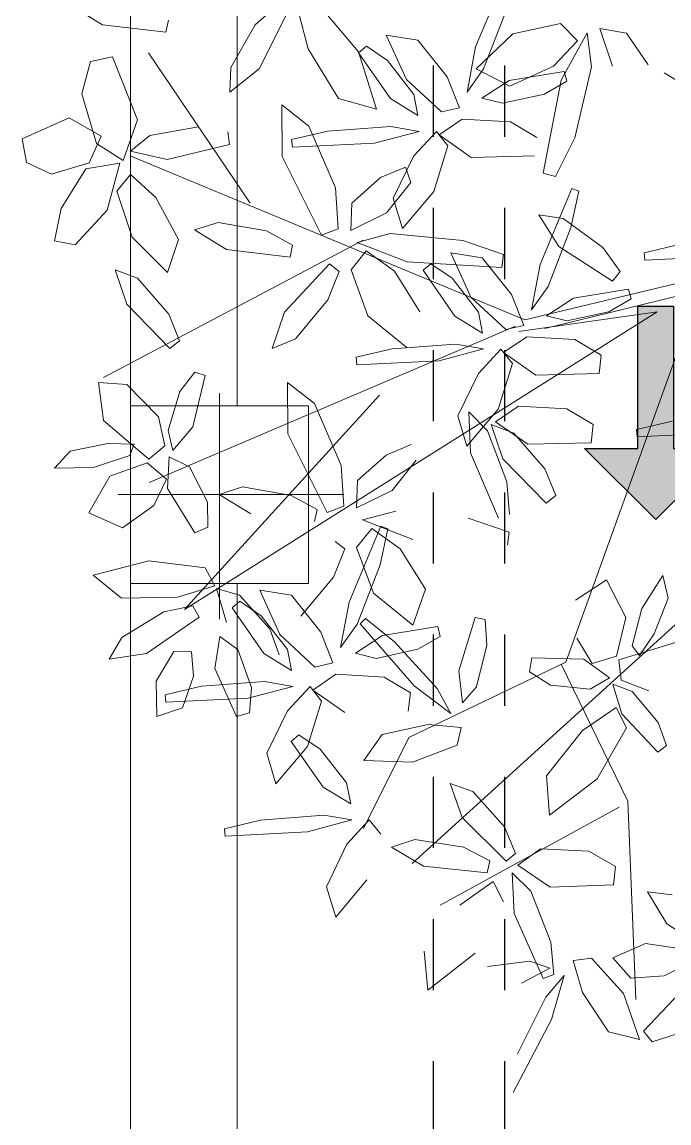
# Model space of a CAD drawing. Header units: metres. Extents: x 349703 to 349913, y 9282546 to 9282694.
# Drawn here: x 349716.978 to 349717.887, y 9282656.641 to 9282658.189 of the extents above; entities that cross this region are included whole.
import ezdxf

# ---------------------------------------------------------------- set-up
doc = ezdxf.new("R2010")
doc.units = ezdxf.units.M
doc.header["$LTSCALE"] = 0.25
doc.linetypes.add('01 nivel$0$HIDDEN2', pattern=[0.1875, 0.125, -0.0625])
doc.linetypes.add('DASHDOT', pattern=[3.556, 2.54, -0.508, 0, -0.508])
for name, color, linetype, lineweight in [('.', 7, 'Continuous', 0), ('0_ CUNETAS', 160, 'Continuous', 5), ('ARQ-FONDO', 253, 'CONTINUOUS', 9), ('CUNETAS-RED', 5, 'CONTINUOUS', 18)]:
    doc.layers.add(name, color=color, linetype=linetype, lineweight=lineweight)

# ---------------------------------------------------------------- blocks, each defined once
blk = doc.blocks.new('cp1-flat-2')
at = {"layer": 'ARQ-FONDO', "linetype": 'DASHDOT', "ltscale": 0.5}
for p, q in [((889461.4659, -9185121.8251), (889461.4205, -9185121.4781)), ((889461.6167, -9185121.6289), (889461.2696, -9185121.6743))]:
    blk.add_line(p, q, dxfattribs=at)
at = {"layer": 'ARQ-FONDO'}
for points in [[(889467.9025, -9185120.9326), (889467.8701, -9185120.6847), (889458.1529, -9185121.956), (889458.1853, -9185122.2039), (889458.4332, -9185122.1715), (889458.4202, -9185122.0723), (889461.3225, -9185121.6926), (889461.3354, -9185121.7918), (889461.5833, -9185121.7594), (889461.5704, -9185121.6602), (889464.4954, -9185121.2775), (889464.5084, -9185121.3767), (889464.7563, -9185121.3442), (889464.7433, -9185121.2451), (889467.6416, -9185120.8659), (889467.6546, -9185120.965)], [(889461.5509, -9185121.5115), (889461.303, -9185121.5439), (889461.3354, -9185121.7918), (889461.5833, -9185121.7594)]]:
    blk.add_lwpolyline(points, close=True, dxfattribs=at)
blk = doc.blocks.new('CERCO PERIMETRICO')
at = {"layer": 'ARQ-FONDO', "xscale": -1, "rotation": 97.45378494831562}
blk.add_blockref('cp1-flat-2', (-8872851.8595, 8973049.6751, 210.1358), dxfattribs=at)
blk = doc.blocks.new('ARR2')
at = {"layer": 'ARQ-FONDO', "lineweight": 5}
for p, q in [((2740.194, 1214.7655), (2740.2585, 1214.9199)), ((2739.3709, 1214.8502), (2739.4356, 1214.8106)), ((2739.7915, 1214.8504), (2739.7464, 1214.8104)), ((2739.754, 1214.7209), (2739.8126, 1214.837)), ((2739.8538, 1214.7616), (2739.833, 1214.842)), ((2739.8791, 1214.847), (2739.9563, 1214.7558)), ((2740.2568, 1214.841), (2740.2102, 1214.7209)), ((2739.4356, 1214.8106), (2739.5648, 1214.7953)), ((2739.5648, 1214.7953), (2739.5701, 1214.8197)), ((2739.7464, 1214.8104), (2739.6966, 1214.7238)), ((2740.3668, 1214.8135), (2740.2699, 1214.792)), ((2740.4009, 1214.7777), (2740.3668, 1214.8135)), ((2740.0127, 1214.7894), (2740.0766, 1214.7795)), ((2740.0534, 1214.6993), (2740.0127, 1214.7894)), ((2740.2699, 1214.792), (2740.1951, 1214.7214)), ((2740.4206, 1214.794), (2740.3678, 1214.698)), ((2740.4296, 1214.7249), (2740.4206, 1214.794)), ((2740.4466, 1214.8032), (2740.5011, 1214.7936)), ((2740.4721, 1214.7265), (2740.4466, 1214.8032)), ((2740.5011, 1214.7936), (2740.5447, 1214.7292)), ((2739.9562, 1214.7539), (2739.9722, 1214.7673)), ((2739.9722, 1214.7673), (2740.0154, 1214.7377)), ((2740.0766, 1214.7795), (2740.1363, 1214.7046)), ((2740.1767, 1214.6735), (2740.194, 1214.7655)), ((2740.3525, 1214.7262), (2740.4009, 1214.7777)), ((2739.4565, 1214.7454), (2739.4116, 1214.7359)), ((2739.5069, 1214.6174), (2739.4565, 1214.7454)), ((2739.7357, 1214.4481), (2739.5297, 1214.7537)), ((2739.9155, 1214.661), (2739.8538, 1214.7616)), ((2740.0209, 1214.6608), (2739.9562, 1214.7539)), ((2739.9563, 1214.7558), (2739.9924, 1214.6394)), ((2739.4116, 1214.7359), (2739.3941, 1214.6702)), ((2739.6966, 1214.7238), (2739.6946, 1214.6737)), ((2739.6946, 1214.6737), (2739.754, 1214.7209)), ((2740.0154, 1214.7377), (2740.0687, 1214.6688)), ((2740.2102, 1214.7209), (2740.1767, 1214.6735)), ((2740.1951, 1214.7214), (2740.2639, 1214.6861)), ((2740.2639, 1214.6861), (2740.3525, 1214.7262)), ((2740.3958, 1214.5805), (2740.4296, 1214.7249)), ((2740.1246, 1214.6335), (2740.0534, 1214.6993)), ((2740.1363, 1214.7046), (2740.1611, 1214.6419)), ((2740.2069, 1214.6617), (2740.2621, 1214.6975)), ((2740.2621, 1214.6975), (2740.3739, 1214.7159)), ((2740.3678, 1214.698), (2740.3311, 1214.5088)), ((2740.3739, 1214.7159), (2740.3792, 1214.6957)), ((2740.5776, 1214.7132), (2740.6423, 1214.6736)), ((2740.3792, 1214.6957), (2740.3339, 1214.6694)), ((2739.3941, 1214.6702), (2739.4234, 1214.5694)), ((2739.9924, 1214.6394), (2739.9155, 1214.661)), ((2740.077, 1214.6264), (2740.0209, 1214.6608)), ((2740.0687, 1214.6688), (2740.077, 1214.6264)), ((2740.2488, 1214.651), (2740.2069, 1214.6617)), ((2740.3339, 1214.6694), (2740.2488, 1214.651)), ((2739.8002, 1214.6476), (2739.8013, 1214.543)), ((2739.8551, 1214.6047), (2739.8002, 1214.6476)), ((2740.1611, 1214.6419), (2740.1246, 1214.6335)), ((2739.3684, 1214.6215), (2739.2724, 1214.5786)), ((2739.4331, 1214.5843), (2739.3684, 1214.6215)), ((2739.4777, 1214.5345), (2739.5069, 1214.6174)), ((2740.1668, 1214.6187), (2740.1199, 1214.5866)), ((2740.2651, 1214.6131), (2740.1668, 1214.6187)), ((2740.3185, 1214.5812), (2740.2651, 1214.6131)), ((2739.6307, 1214.6032), (2739.5323, 1214.5855)), ((2739.6939, 1214.5672), (2739.6904, 1214.5933)), ((2739.8203, 1214.5771), (2739.8937, 1214.5944)), ((2739.9093, 1214.4789), (2739.8551, 1214.6047)), ((2739.8937, 1214.5944), (2740.0221, 1214.604)), ((2740.0793, 1214.594), (2739.9888, 1214.5701)), ((2740.0221, 1214.604), (2740.0793, 1214.594)), ((2740.0687, 1214.5443), (2740.1145, 1214.5936)), ((2740.1145, 1214.5936), (2740.1379, 1214.5643)), ((2740.1199, 1214.5866), (2740.1853, 1214.5408)), ((2739.2724, 1214.5786), (2739.2815, 1214.5308)), ((2739.4085, 1214.5301), (2739.4331, 1214.5843)), ((2739.4234, 1214.5694), (2739.4777, 1214.5345)), ((2739.5323, 1214.5855), (2739.4928, 1214.5535)), ((2739.5673, 1214.5369), (2739.6939, 1214.5672)), ((2739.8217, 1214.5619), (2739.8203, 1214.5771)), ((2739.9888, 1214.5701), (2739.8217, 1214.5619)), ((2740.1379, 1214.5643), (2740.1091, 1214.4717)), ((2740.3567, 1214.502), (2740.3958, 1214.5805)), ((2740.2945, 1214.2111), (2739.492, 1214.5443)), ((2739.4928, 1214.5535), (2739.5673, 1214.5369)), ((2739.8013, 1214.543), (2739.8809, 1214.3833)), ((2740.0267, 1214.4581), (2740.0687, 1214.5443)), ((2740.1853, 1214.5408), (2740.314, 1214.544)), ((2739.2815, 1214.5308), (2739.3325, 1214.5073)), ((2739.3325, 1214.5073), (2739.4085, 1214.5301)), ((2739.4714, 1214.5293), (2739.4023, 1214.5175)), ((2739.4456, 1214.434), (2739.4714, 1214.5293)), ((2740.0008, 1214.4999), (2740.0516, 1214.5215)), ((2740.0516, 1214.5215), (2740.0623, 1214.4899)), ((2739.4023, 1214.5175), (2739.352, 1214.4375)), ((2739.4925, 1214.506), (2739.4649, 1214.4724)), ((2739.5442, 1214.4597), (2739.4925, 1214.506)), ((2739.9428, 1214.4481), (2740.0008, 1214.4999)), ((2740.3311, 1214.5088), (2740.3567, 1214.502)), ((2739.9147, 1214.3961), (2739.9093, 1214.4789)), ((2740.0623, 1214.4899), (2740.0131, 1214.4282)), ((2740.3251, 1214.3232), (2740.3896, 1214.4776)), ((2740.3896, 1214.4776), (2740.4039, 1214.4723)), ((2739.4649, 1214.4724), (2739.4959, 1214.3786)), ((2739.5906, 1214.3743), (2739.5442, 1214.4597)), ((2740.0453, 1214.3962), (2740.0267, 1214.4581)), ((2740.1091, 1214.4717), (2740.0453, 1214.3962)), ((2740.4039, 1214.4723), (2740.3879, 1214.3987)), ((2739.352, 1214.4375), (2739.338, 1214.3714)), ((2739.3805, 1214.3634), (2739.4456, 1214.434)), ((2739.9405, 1214.3928), (2739.9428, 1214.4481)), ((2739.6708, 1214.4087), (2739.6231, 1214.3935)), ((2739.7693, 1214.3916), (2739.6708, 1214.4087)), ((2740.0131, 1214.4282), (2739.9405, 1214.3928)), ((2740.3225, 1214.4241), (2740.3631, 1214.3601)), ((2740.372, 1214.4168), (2740.3225, 1214.4241)), ((2740.4529, 1214.3582), (2740.372, 1214.4168)), ((2739.6231, 1214.3935), (2739.6878, 1214.3539)), ((2739.8223, 1214.3629), (2739.7693, 1214.3916)), ((2739.8809, 1214.3833), (2739.9147, 1214.3961)), ((2740.0204, 1214.3863), (2739.9531, 1214.3682)), ((2740.168, 1214.372), (2740.0204, 1214.3863)), ((2740.3879, 1214.3987), (2740.3413, 1214.2785)), ((2739.338, 1214.3714), (2739.3805, 1214.3634)), ((2739.9655, 1214.3726), (2739.4378, 1214.0937)), ((2739.4959, 1214.3786), (2739.5677, 1214.307)), ((2739.5677, 1214.307), (2739.5906, 1214.3743)), ((2739.817, 1214.3385), (2739.8223, 1214.3629)), ((2739.9531, 1214.3682), (2740.0553, 1214.3287)), ((2740.251, 1214.3436), (2740.168, 1214.372)), ((2740.9352, 1214.3642), (2740.2945, 1214.2111)), ((2740.5368, 1214.3474), (2740.6102, 1214.3646)), ((2739.6878, 1214.3539), (2739.817, 1214.3385)), ((2739.9718, 1214.3509), (2739.9409, 1214.3123)), ((2740.0294, 1214.3098), (2739.9718, 1214.3509)), ((2740.1438, 1214.347), (2740.2077, 1214.3372)), ((2740.1845, 1214.2569), (2740.1438, 1214.347)), ((2740.2477, 1214.3174), (2740.251, 1214.3436)), ((2740.3345, 1214.1933), (2740.9358, 1214.3402)), ((2740.3631, 1214.3601), (2740.4724, 1214.2895)), ((2740.4879, 1214.3091), (2740.4529, 1214.3582)), ((2740.5383, 1214.3322), (2740.5368, 1214.3474)), ((2740.7053, 1214.3404), (2740.5383, 1214.3322)), ((2739.8059, 1214.2262), (2739.8972, 1214.3245)), ((2739.8972, 1214.3245), (2739.917, 1214.3092)), ((2740.0553, 1214.3287), (2740.2477, 1214.3174)), ((2740.0873, 1214.3116), (2740.1033, 1214.325)), ((2740.1033, 1214.325), (2740.1465, 1214.2954)), ((2740.2077, 1214.3372), (2740.2674, 1214.2622)), ((2740.3077, 1214.2312), (2740.3251, 1214.3232)), ((2739.4613, 1214.3126), (2739.4851, 1214.2428)), ((2739.5071, 1214.2954), (2739.4613, 1214.3126)), ((2739.5706, 1214.2225), (2739.5071, 1214.2954)), ((2739.917, 1214.3092), (2739.8939, 1214.2517)), ((2739.9409, 1214.3123), (2739.9751, 1214.2191)), ((2740.0808, 1214.2273), (2740.0294, 1214.3098)), ((2740.152, 1214.2185), (2740.0873, 1214.3116)), ((2740.1465, 1214.2954), (2740.1997, 1214.2265)), ((2740.4724, 1214.2895), (2740.4879, 1214.3091)), ((2740.3413, 1214.2785), (2740.3077, 1214.2312)), ((2740.3932, 1214.2552), (2740.505, 1214.2735)), ((2740.505, 1214.2735), (2740.5103, 1214.2534)), ((2739.8939, 1214.2517), (2739.8278, 1214.1726)), ((2740.2557, 1214.1911), (2740.1845, 1214.2569)), ((2740.2674, 1214.2622), (2740.2922, 1214.1996)), ((2740.338, 1214.2193), (2740.3932, 1214.2552)), ((2740.5103, 1214.2534), (2740.4649, 1214.2271)), ((2739.4851, 1214.2428), (2739.573, 1214.1527)), ((2740.6354, 1214.2321), (2740.3772, 1213.5152)), ((2739.5925, 1214.1683), (2739.5706, 1214.2225)), ((2739.6024, 1213.6218), (2740.5631, 1214.2272)), ((2739.7806, 1214.1524), (2739.8059, 1214.2262)), ((2739.9751, 1214.2191), (2740.055, 1214.1543)), ((2740.2081, 1214.1841), (2740.152, 1214.2185)), ((2740.1997, 1214.2265), (2740.2081, 1214.1841)), ((2740.2821, 1214.1872), (2740.5631, 1214.2272)), ((2740.3798, 1214.2087), (2740.338, 1214.2193)), ((2740.4649, 1214.2271), (2740.3798, 1214.2087)), ((2740.275, 1214.1978), (2739.5306, 1213.8801)), ((2740.2922, 1214.1996), (2740.2557, 1214.1911)), ((2739.573, 1214.1527), (2739.5925, 1214.1683)), ((2739.8278, 1214.1726), (2739.7806, 1214.1524)), ((2740.0247, 1214.152), (2740.1532, 1214.1616)), ((2740.1532, 1214.1616), (2740.2104, 1214.1517)), ((2740.2979, 1214.1764), (2740.251, 1214.1443)), ((2740.3961, 1214.1708), (2740.2979, 1214.1764)), ((2740.4496, 1214.1389), (2740.3961, 1214.1708)), ((2739.9514, 1214.1348), (2740.0247, 1214.152)), ((2740.2104, 1214.1517), (2740.1199, 1214.1278)), ((2740.1997, 1214.1019), (2740.2456, 1214.1512)), ((2740.2456, 1214.1512), (2740.269, 1214.1219)), ((2740.251, 1214.1443), (2740.3164, 1214.0985)), ((2740.4451, 1214.1016), (2740.4496, 1214.1389)), ((2739.9528, 1214.1196), (2739.9514, 1214.1348)), ((2740.1199, 1214.1278), (2739.9528, 1214.1196)), ((2740.269, 1214.1219), (2740.2402, 1214.0293)), ((2739.6232, 1214.1048), (2739.5933, 1214.0649)), ((2739.6192, 1213.9933), (2739.6442, 1214.0974)), ((2739.6442, 1214.0974), (2739.6232, 1214.1048)), ((2740.1577, 1214.0158), (2740.1997, 1214.1019)), ((2740.3164, 1214.0985), (2740.4451, 1214.1016)), ((2739.4275, 1214.0832), (2739.4379, 1214.006)), ((2739.4852, 1214.0795), (2739.4275, 1214.0832)), ((2739.5495, 1214.0136), (2739.4852, 1214.0795)), ((2739.8116, 1214.0835), (2739.8126, 1213.9789)), ((2739.8665, 1214.0407), (2739.8116, 1214.0835)), ((2739.5933, 1214.0649), (2739.5695, 1213.9862)), ((2739.9988, 1214.0577), (2739.6024, 1213.6218)), ((2739.9206, 1213.9149), (2739.8665, 1214.0407)), ((2740.2402, 1214.0293), (2740.1764, 1213.9539)), ((2740.2815, 1214.0357), (2740.2346, 1214.0036)), ((2740.3798, 1214.0302), (2740.2815, 1214.0357)), ((2740.4332, 1213.9983), (2740.3798, 1214.0302)), ((2739.4379, 1214.006), (2739.5303, 1213.928)), ((2739.5623, 1213.9548), (2739.5495, 1214.0136)), ((2740.1764, 1213.9539), (2740.1577, 1214.0158)), ((2740.1806, 1214.0237), (2740.1836, 1213.9407)), ((2740.2183, 1213.9854), (2740.1806, 1214.0237)), ((2740.5209, 1213.988), (2740.5943, 1214.0052)), ((2739.5695, 1213.9862), (2739.5786, 1213.9451)), ((2739.5786, 1213.9451), (2739.6192, 1213.9933)), ((2740.2574, 1213.8814), (2740.2183, 1213.9854)), ((2740.2258, 1213.998), (2740.2495, 1213.9283)), ((2740.2715, 1213.9808), (2740.2258, 1213.998)), ((2740.2346, 1214.0036), (2740.3, 1213.9579)), ((2740.4287, 1213.961), (2740.4332, 1213.9983)), ((2740.5224, 1213.9728), (2740.5209, 1213.988)), ((2739.3704, 1213.9437), (2739.4465, 1213.9596)), ((2739.4465, 1213.9596), (2739.5001, 1213.9584)), ((2739.8126, 1213.9789), (2739.8923, 1213.8193)), ((2740.3351, 1213.908), (2740.2715, 1213.9808)), ((2740.3, 1213.9579), (2740.4287, 1213.961)), ((2740.6894, 1213.981), (2740.5224, 1213.9728)), ((2739.3382, 1213.9093), (2739.3704, 1213.9437)), ((2739.5001, 1213.9584), (2739.4916, 1213.9352)), ((2739.5303, 1213.928), (2739.5623, 1213.9548)), ((2740.0122, 1213.9358), (2740.063, 1213.9574)), ((2740.1836, 1213.9407), (2740.2405, 1213.8078)), ((2739.4916, 1213.9352), (2739.4174, 1213.9104)), ((2739.5265, 1213.9202), (2739.4505, 1213.8928)), ((2739.5661, 1213.887), (2739.5265, 1213.9202)), ((2739.5716, 1213.9325), (2739.5681, 1213.8679)), ((2739.6124, 1213.9121), (2739.5716, 1213.9325)), ((2739.926, 1213.8321), (2739.9206, 1213.9149)), ((2739.9542, 1213.884), (2740.0122, 1213.9358)), ((2740.0736, 1213.9259), (2740.0245, 1213.8642)), ((2740.2495, 1213.9283), (2740.3375, 1213.8381)), ((2739.4174, 1213.9104), (2739.3382, 1213.9093)), ((2739.4505, 1213.8928), (2739.4079, 1213.8186)), ((2739.6492, 1213.8404), (2739.6124, 1213.9121)), ((2740.357, 1213.8537), (2740.3351, 1213.908)), ((2739.5402, 1213.8332), (2739.5661, 1213.887)), ((2739.7206, 1213.8712), (2739.6729, 1213.856)), ((2739.8191, 1213.8541), (2739.7206, 1213.8712)), ((2739.9519, 1213.8288), (2739.9542, 1213.884)), ((2740.9133, 1213.8764), (2740.0653, 1213.1056)), ((2740.2628, 1213.8153), (2740.2574, 1213.8814)), ((2739.5681, 1213.8679), (2739.6233, 1213.778)), ((2739.6729, 1213.856), (2739.7376, 1213.8164)), ((2739.8721, 1213.8254), (2739.8191, 1213.8541)), ((2740.0245, 1213.8642), (2739.9519, 1213.8288)), ((2740.3375, 1213.8381), (2740.357, 1213.8537)), ((2739.4768, 1213.7881), (2739.5402, 1213.8332)), ((2739.65, 1213.7897), (2739.6492, 1213.8404)), ((2739.8668, 1213.801), (2739.8721, 1213.8254)), ((2739.8923, 1213.8193), (2739.926, 1213.8321)), ((2739.4079, 1213.8186), (2739.4768, 1213.7881)), ((2740.0317, 1213.8223), (2739.9645, 1213.8042)), ((2739.9645, 1213.8042), (2740.0667, 1213.7646)), ((2740.2623, 1213.7796), (2740.1793, 1213.808)), ((2739.6233, 1213.778), (2739.65, 1213.7897)), ((2739.9372, 1213.6373), (2740.0016, 1213.7916)), ((2739.9832, 1213.7869), (2739.9522, 1213.7483)), ((2740.0407, 1213.7457), (2739.9832, 1213.7869)), ((2740.016, 1213.7864), (2740, 1213.7127)), ((2740.0016, 1213.7916), (2740.016, 1213.7864)), ((2739.9086, 1213.7605), (2739.9284, 1213.7452)), ((2740.259, 1213.7534), (2740.2623, 1213.7796)), ((2739.9284, 1213.7452), (2739.9053, 1213.6876)), ((2739.9522, 1213.7483), (2739.9865, 1213.6551)), ((2740.0922, 1213.6632), (2740.0407, 1213.7457)), ((2739.5303, 1213.7208), (2739.4169, 1213.6922)), ((2739.6444, 1213.7067), (2739.5303, 1213.7208)), ((2739.4169, 1213.6922), (2739.4742, 1213.6452)), ((2739.6642, 1213.67), (2739.6444, 1213.7067)), ((2740, 1213.7127), (2739.9534, 1213.5926)), ((2740.532, 1213.6241), (2740.5743, 1213.6911)), ((2740.5743, 1213.6911), (2740.5856, 1213.6453)), ((2739.588, 1213.6472), (2739.6642, 1213.67)), ((2739.9053, 1213.6876), (2739.8391, 1213.6086)), ((2740.4603, 1213.6823), (2740.3971, 1213.6412)), ((2740.4991, 1213.606), (2740.4603, 1213.6823)), ((2739.4742, 1213.6452), (2739.588, 1213.6472)), ((2739.6676, 1213.6646), (2739.6876, 1213.596)), ((2739.7143, 1213.6513), (2739.6676, 1213.6646)), ((2739.7759, 1213.583), (2739.7143, 1213.6513)), ((2739.7558, 1213.6611), (2739.8198, 1213.6513)), ((2739.7965, 1213.571), (2739.7558, 1213.6611)), ((2739.8198, 1213.6513), (2739.8795, 1213.5763)), ((2739.9865, 1213.6551), (2740.0663, 1213.5903)), ((2740.0663, 1213.5903), (2740.0922, 1213.6632)), ((2739.6197, 1213.6293), (2739.5604, 1213.6171)), ((2739.6323, 1213.6062), (2739.6197, 1213.6293)), ((2739.6994, 1213.6256), (2739.7153, 1213.639)), ((2739.764, 1213.5325), (2739.6994, 1213.6256)), ((2739.7153, 1213.639), (2739.7585, 1213.6094)), ((2739.9198, 1213.5452), (2739.9372, 1213.6373)), ((2740.5122, 1213.5484), (2740.532, 1213.6241)), ((2740.5856, 1213.6453), (2740.5573, 1213.5728)), ((2739.5604, 1213.6171), (2739.4749, 1213.5653)), ((2739.525, 1213.5325), (2739.6323, 1213.6062)), ((2739.7585, 1213.6094), (2739.8118, 1213.5405)), ((2739.9593, 1213.5932), (2739.9704, 1213.6037)), ((2739.9704, 1213.6037), (2740.0293, 1213.5567)), ((2740.1602, 1213.4977), (2740.1934, 1213.6061)), ((2740.1934, 1213.6061), (2740.2138, 1213.6018)), ((2740.2138, 1213.6018), (2740.2172, 1213.5496)), ((2740.4805, 1213.5274), (2740.4991, 1213.606)), ((2739.7951, 1213.53), (2739.7759, 1213.583)), ((2739.9534, 1213.5926), (2739.9198, 1213.5452)), ((2740.069, 1213.4669), (2739.9593, 1213.5932)), ((2740.0052, 1213.5693), (2740.1171, 1213.5876)), ((2740.1171, 1213.5876), (2740.1223, 1213.5674)), ((2739.4749, 1213.5653), (2739.4495, 1213.5213)), ((2739.6743, 1213.5669), (2739.6645, 1213.5025)), ((2739.7111, 1213.5406), (2739.6743, 1213.5669)), ((2739.8677, 1213.5052), (2739.7965, 1213.571)), ((2739.8795, 1213.5763), (2739.9042, 1213.5137)), ((2739.95, 1213.5334), (2740.0052, 1213.5693)), ((2740.0293, 1213.5567), (2740.1162, 1213.4616)), ((2740.1223, 1213.5674), (2740.077, 1213.5412)), ((2740.4001, 1213.5635), (2740.4311, 1213.5124)), ((2740.5573, 1213.5728), (2740.5269, 1213.5286)), ((2739.581, 1213.5364), (2739.5451, 1213.4767)), ((2739.6168, 1213.5363), (2739.581, 1213.5364)), ((2739.6206, 1213.4867), (2739.6168, 1213.5363)), ((2739.739, 1213.4633), (2739.7111, 1213.5406)), ((2739.8118, 1213.5405), (2739.8201, 1213.4982)), ((2740.077, 1213.5412), (2739.9919, 1213.5227)), ((2740.2172, 1213.5496), (2740.196, 1213.4651)), ((2740.6007, 1213.5547), (2740.485, 1213.5199)), ((2740.5269, 1213.5286), (2740.5122, 1213.5484)), ((2739.4495, 1213.5213), (2739.525, 1213.5325)), ((2739.8201, 1213.4982), (2739.764, 1213.5325)), ((2739.9042, 1213.5137), (2739.8677, 1213.5052)), ((2739.9919, 1213.5227), (2739.95, 1213.5334)), ((2740.3772, 1213.5152), (2740.0587, 1213.3619)), ((2740.3086, 1213.5241), (2740.3038, 1213.4953)), ((2740.414, 1213.5212), (2740.3086, 1213.5241)), ((2740.4661, 1213.4829), (2740.414, 1213.5212)), ((2740.4311, 1213.5124), (2740.4805, 1213.5274)), ((2740.485, 1213.5199), (2740.49, 1213.4785)), ((2739.6645, 1213.5025), (2739.708, 1213.4044)), ((2739.9099, 1213.4904), (2739.863, 1213.4583)), ((2740.0082, 1213.4848), (2739.9099, 1213.4904)), ((2740.1678, 1213.4323), (2740.1602, 1213.4977)), ((2740.3038, 1213.4953), (2740.3466, 1213.4683)), ((2740.3684, 1213.5093), (2740.5038, 1213.2324)), ((2739.5451, 1213.4767), (2739.5461, 1213.4045)), ((2739.5986, 1213.4223), (2739.6206, 1213.4867)), ((2739.6368, 1213.4661), (2739.7653, 1213.4757)), ((2739.7653, 1213.4757), (2739.8225, 1213.4658)), ((2740.0617, 1213.4529), (2740.0082, 1213.4848)), ((2740.1438, 1213.4105), (2740.069, 1213.4669)), ((2740.3466, 1213.4683), (2740.4268, 1213.4599)), ((2740.4268, 1213.4599), (2740.4661, 1213.4829)), ((2740.4728, 1213.4701), (2740.491, 1213.4098)), ((2740.5122, 1213.4553), (2740.4728, 1213.4701)), ((2740.49, 1213.4785), (2740.5462, 1213.457)), ((2739.5634, 1213.4488), (2739.6368, 1213.4661)), ((2739.5649, 1213.4336), (2739.5634, 1213.4488)), ((2739.8225, 1213.4658), (2739.7319, 1213.4419)), ((2739.7347, 1213.4124), (2739.739, 1213.4633)), ((2739.8118, 1213.416), (2739.8577, 1213.4653)), ((2739.8577, 1213.4653), (2739.881, 1213.436)), ((2739.863, 1213.4583), (2739.9284, 1213.4126)), ((2740.0572, 1213.4157), (2740.0617, 1213.4529)), ((2740.1162, 1213.4616), (2740.1438, 1213.4105)), ((2740.196, 1213.4651), (2740.1678, 1213.4323)), ((2740.5652, 1213.3924), (2740.5122, 1213.4553)), ((2739.5461, 1213.4045), (2739.5986, 1213.4223)), ((2739.7319, 1213.4419), (2739.5649, 1213.4336)), ((2739.881, 1213.436), (2739.8523, 1213.3434)), ((2740.4116, 1213.3762), (2740.48, 1213.4232)), ((2740.48, 1213.4232), (2740.5005, 1213.3817)), ((2739.708, 1213.4044), (2739.7347, 1213.4124)), ((2739.7698, 1213.3299), (2739.8118, 1213.416)), ((2740.491, 1213.4098), (2740.5646, 1213.3319)), ((2740.0044, 1213.3679), (2740.098, 1213.3881)), ((2740.098, 1213.3881), (2740.1651, 1213.3825)), ((2740.1651, 1213.3825), (2740.1565, 1213.3461)), ((2740.5005, 1213.3817), (2740.4413, 1213.2779)), ((2740.5823, 1213.3455), (2740.5652, 1213.3924)), ((2739.819, 1213.354), (2739.8349, 1213.3675)), ((2739.8349, 1213.3675), (2739.8782, 1213.3381)), ((2740.0587, 1213.3619), (2739.9661, 1213.1769)), ((2739.9672, 1213.315), (2740.0044, 1213.3679)), ((2740.3382, 1213.2837), (2740.4116, 1213.3762)), ((2739.8523, 1213.3434), (2739.7884, 1213.2679)), ((2739.8841, 1213.2612), (2739.819, 1213.354)), ((2739.8782, 1213.3381), (2739.9319, 1213.2695)), ((2740.1565, 1213.3461), (2740.066, 1213.3115)), ((2740.5646, 1213.3319), (2740.5823, 1213.3455)), ((2739.7884, 1213.2679), (2739.7698, 1213.3299)), ((2740.066, 1213.3115), (2739.9672, 1213.315)), ((2739.9319, 1213.2695), (2739.9404, 1213.2271)), ((2740.1423, 1213.2687), (2740.1671, 1213.1993)), ((2740.1883, 1213.2521), (2740.1423, 1213.2687)), ((2740.3443, 1213.2041), (2740.3382, 1213.2837)), ((2740.4413, 1213.2779), (2740.3443, 1213.2041)), ((2739.9404, 1213.2271), (2739.8841, 1213.2612)), ((2740.2529, 1213.1802), (2740.1883, 1213.2521)), ((2740.4862, 1213.2206), (2740.1221, 1213.0213)), ((2740.5038, 1213.2324), (2740.5199, 1212.8292)), ((2739.7572, 1213.1941), (2739.8857, 1213.2044)), ((2739.8857, 1213.2044), (2739.9429, 1213.1948)), ((2740.1671, 1213.1993), (2740.2562, 1213.1104)), ((2739.684, 1213.1765), (2739.7572, 1213.1941)), ((2739.6855, 1213.1613), (2739.684, 1213.1765)), ((2739.9429, 1213.1948), (2739.8525, 1213.1704)), ((2739.9325, 1213.1449), (2739.9781, 1213.1945)), ((2739.9781, 1213.1945), (2740.0016, 1213.1653)), ((2740.2755, 1213.1263), (2740.2529, 1213.1802)), ((2739.8525, 1213.1704), (2739.6855, 1213.1613)), ((2740.0707, 1213.1547), (2740.0232, 1213.1389)), ((2740.1694, 1213.139), (2740.0707, 1213.1547)), ((2739.891, 1213.0586), (2739.9325, 1213.1449)), ((2740.0232, 1213.1389), (2740.0884, 1213.1002)), ((2740.2228, 1213.1111), (2740.1694, 1213.139)), ((2740.3262, 1213.1354), (2740.2797, 1213.1026)), ((2740.4245, 1213.1312), (2740.3262, 1213.1354)), ((2740.4784, 1213.1), (2740.4245, 1213.1312)), ((2740.2178, 1213.0866), (2740.2228, 1213.1111)), ((2740.2562, 1213.1104), (2740.2755, 1213.1263)), ((2740.0884, 1213.1002), (2740.2178, 1213.0866)), ((2740.2683, 1213.0871), (2740.2724, 1213.0041)), ((2740.3065, 1213.0494), (2740.2683, 1213.0871)), ((2740.2797, 1213.1026), (2740.3457, 1213.0578)), ((2740.4744, 1213.0627), (2740.4784, 1213.1)), ((2739.9734, 1213.0725), (2739.9099, 1212.9967)), ((2740.1619, 1213.0213), (2740.2296, 1213.0693)), ((2740.2296, 1213.0693), (2740.2507, 1213.028)), ((2739.9099, 1212.9967), (2739.891, 1213.0586)), ((2740.3471, 1212.9459), (2740.3065, 1213.0494)), ((2740.3457, 1213.0578), (2740.4744, 1213.0627)), ((2740.5432, 1213.0483), (2740.5828, 1212.983)), ((2740.5936, 1213.0419), (2740.5432, 1213.0483)), ((2740.2724, 1213.0041), (2740.3312, 1212.8721)), ((2740.5828, 1212.983), (2740.6923, 1212.9126)), ((2740.3534, 1212.8799), (2740.3471, 1212.9459)), ((2740.5392, 1212.9429), (2740.473, 1212.914)), ((2740.6081, 1212.9329), (2740.5392, 1212.9429)), ((2740.097, 1212.8483), (2740.0898, 1212.9278)), ((2740.1929, 1212.9234), (2740.097, 1212.8483)), ((2740.2182, 1212.8967), (2740.3046, 1212.9074)), ((2740.3046, 1212.9074), (2740.3453, 1212.893)), ((2740.3927, 1212.9085), (2740.4298, 1212.9136)), ((2740.4117, 1212.8439), (2740.3927, 1212.9085)), ((2740.4298, 1212.9136), (2740.4948, 1212.8417)), ((2740.473, 1212.914), (2740.5096, 1212.8725)), ((2740.3453, 1212.893), (2740.2871, 1212.8623)), ((2740.5775, 1212.8772), (2740.6218, 1212.8999)), ((2740.3312, 1212.8721), (2740.3534, 1212.8799)), ((2740.3367, 1212.8343), (2740.3744, 1212.8785)), ((2740.3744, 1212.8785), (2740.3487, 1212.7884)), ((2740.5096, 1212.8725), (2740.5775, 1212.8772)), ((2740.4644, 1212.7638), (2740.4117, 1212.8439)), ((2740.4948, 1212.8417), (2740.5272, 1212.7483)), ((2740.6091, 1212.8428), (2740.5356, 1212.7647)), ((2740.2794, 1212.7189), (2740.3367, 1212.8343)), ((2740.3487, 1212.7884), (2740.2706, 1212.6405)), ((2740.5272, 1212.7483), (2740.4644, 1212.7638)), ((2740.5356, 1212.7647), (2740.5532, 1212.7432)), ((2740.5532, 1212.7432), (2740.6018, 1212.7589))]:
    blk.add_line(p, q, dxfattribs=at)
blk = doc.blocks.new('*U2183')
at = {"layer": '.', "lineweight": 30}
h = blk.add_hatch(color=1, dxfattribs=at)
h.dxf.hatch_style = 1
h.paths.add_polyline_path([(-0.025, -0.05), (-0.1, -0.05), (0, -0.15), (0.1, -0.05), (0.025, -0.05), (0.025, 0.15), (-0.025, 0.15)])
at = {"layer": '0_ CUNETAS', "color": 1, "lineweight": 30}
blk.add_lwpolyline([(-0.1, -0.05), (-0.025, -0.05), (-0.025, 0.15), (0.025, 0.15), (0.025, -0.05), (0.1, -0.05), (0, -0.15)], close=True, dxfattribs=at)
blk = doc.blocks.new('*U2178')
at = {"layer": '0_ CUNETAS', "color": 0, "linetype": 'ByBlock', "lineweight": -2, "transparency": 16777216}
blk.add_blockref('*U2183', (0, 96), dxfattribs=at)
blk = doc.blocks.new('drenaje')
at = {"layer": 'CUNETAS-RED', "linetype": '01 nivel$0$HIDDEN2', "lineweight": 30}
for p, q in [((-0.6, -13.2104), (-0.6, -19.2104)), ((-0.5, -13.2104), (-0.5, -19.2104))]:
    blk.add_line(p, q, dxfattribs=at)
at = {"layer": 'CUNETAS-RED', "lineweight": 0}
blk.add_blockref('*U2178', (-0.2872, -113.8987), dxfattribs=at)

msp = doc.modelspace()

# ---------------------------------------------------------------- block references
at = {"layer": 'ARQ-FONDO'}
msp.add_blockref('CERCO PERIMETRICO', (-323.2944, 0, -210.1358), dxfattribs=at)
at = {"layer": 'ARQ-FONDO', "xscale": 0.6917913537138002, "yscale": 0.6917913537138002, "zscale": 0.6917913537138002}
msp.add_blockref('ARR2', (347821.9729, 9281817.7894), dxfattribs=at)
at = {"layer": 'CUNETAS-RED', "lineweight": 30}
msp.add_blockref('drenaje', (349718.1559, 9282675.5378), dxfattribs=at)

doc.saveas('drawing.dxf')
